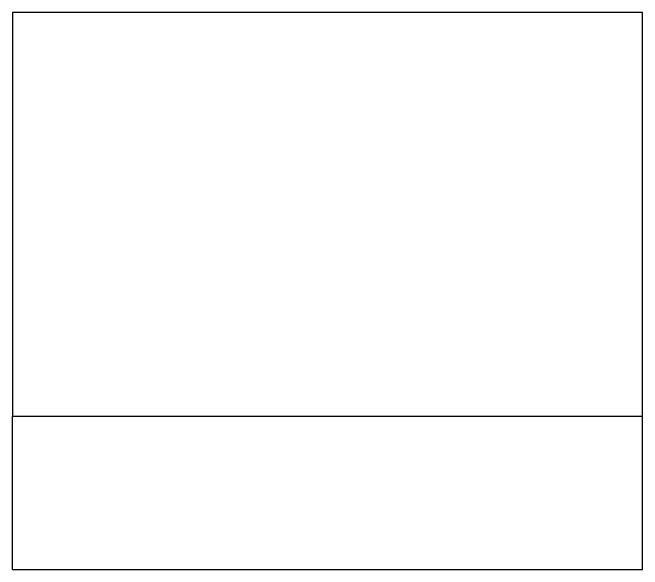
# Model space of a CAD drawing. Header units: millimetres. Extents: x -1335 to 2991, y -7 to 1980.
# Drawn here: x 2390.5 to 2546.5, y 923.3 to 1061.3 of the extents above; entities that cross this region are included whole.
import ezdxf

# ---------------------------------------------------------------- set-up
doc = ezdxf.new("R2010")
doc.units = ezdxf.units.MM
doc.layers.get('0').update_dxf_attribs({"color": 8})

msp = doc.modelspace()

# ---------------------------------------------------------------- linework, layer by layer
for p, q in [((2546.53, 1061.34), (2390.53, 1061.34)), ((2390.53, 1061.34), (2390.53, 961.34)), ((2546.53, 961.34), (2546.53, 1061.34)), ((2390.53, 923.34), (2390.53, 961.34)), ((2390.53, 961.34), (2546.53, 961.34)), ((2390.53, 961.34), (2546.53, 961.34)), ((2546.53, 923.34), (2546.53, 961.34)), ((2390.53, 923.34), (2546.53, 923.34))]:
    msp.add_line(p, q)

doc.saveas('drawing.dxf')
